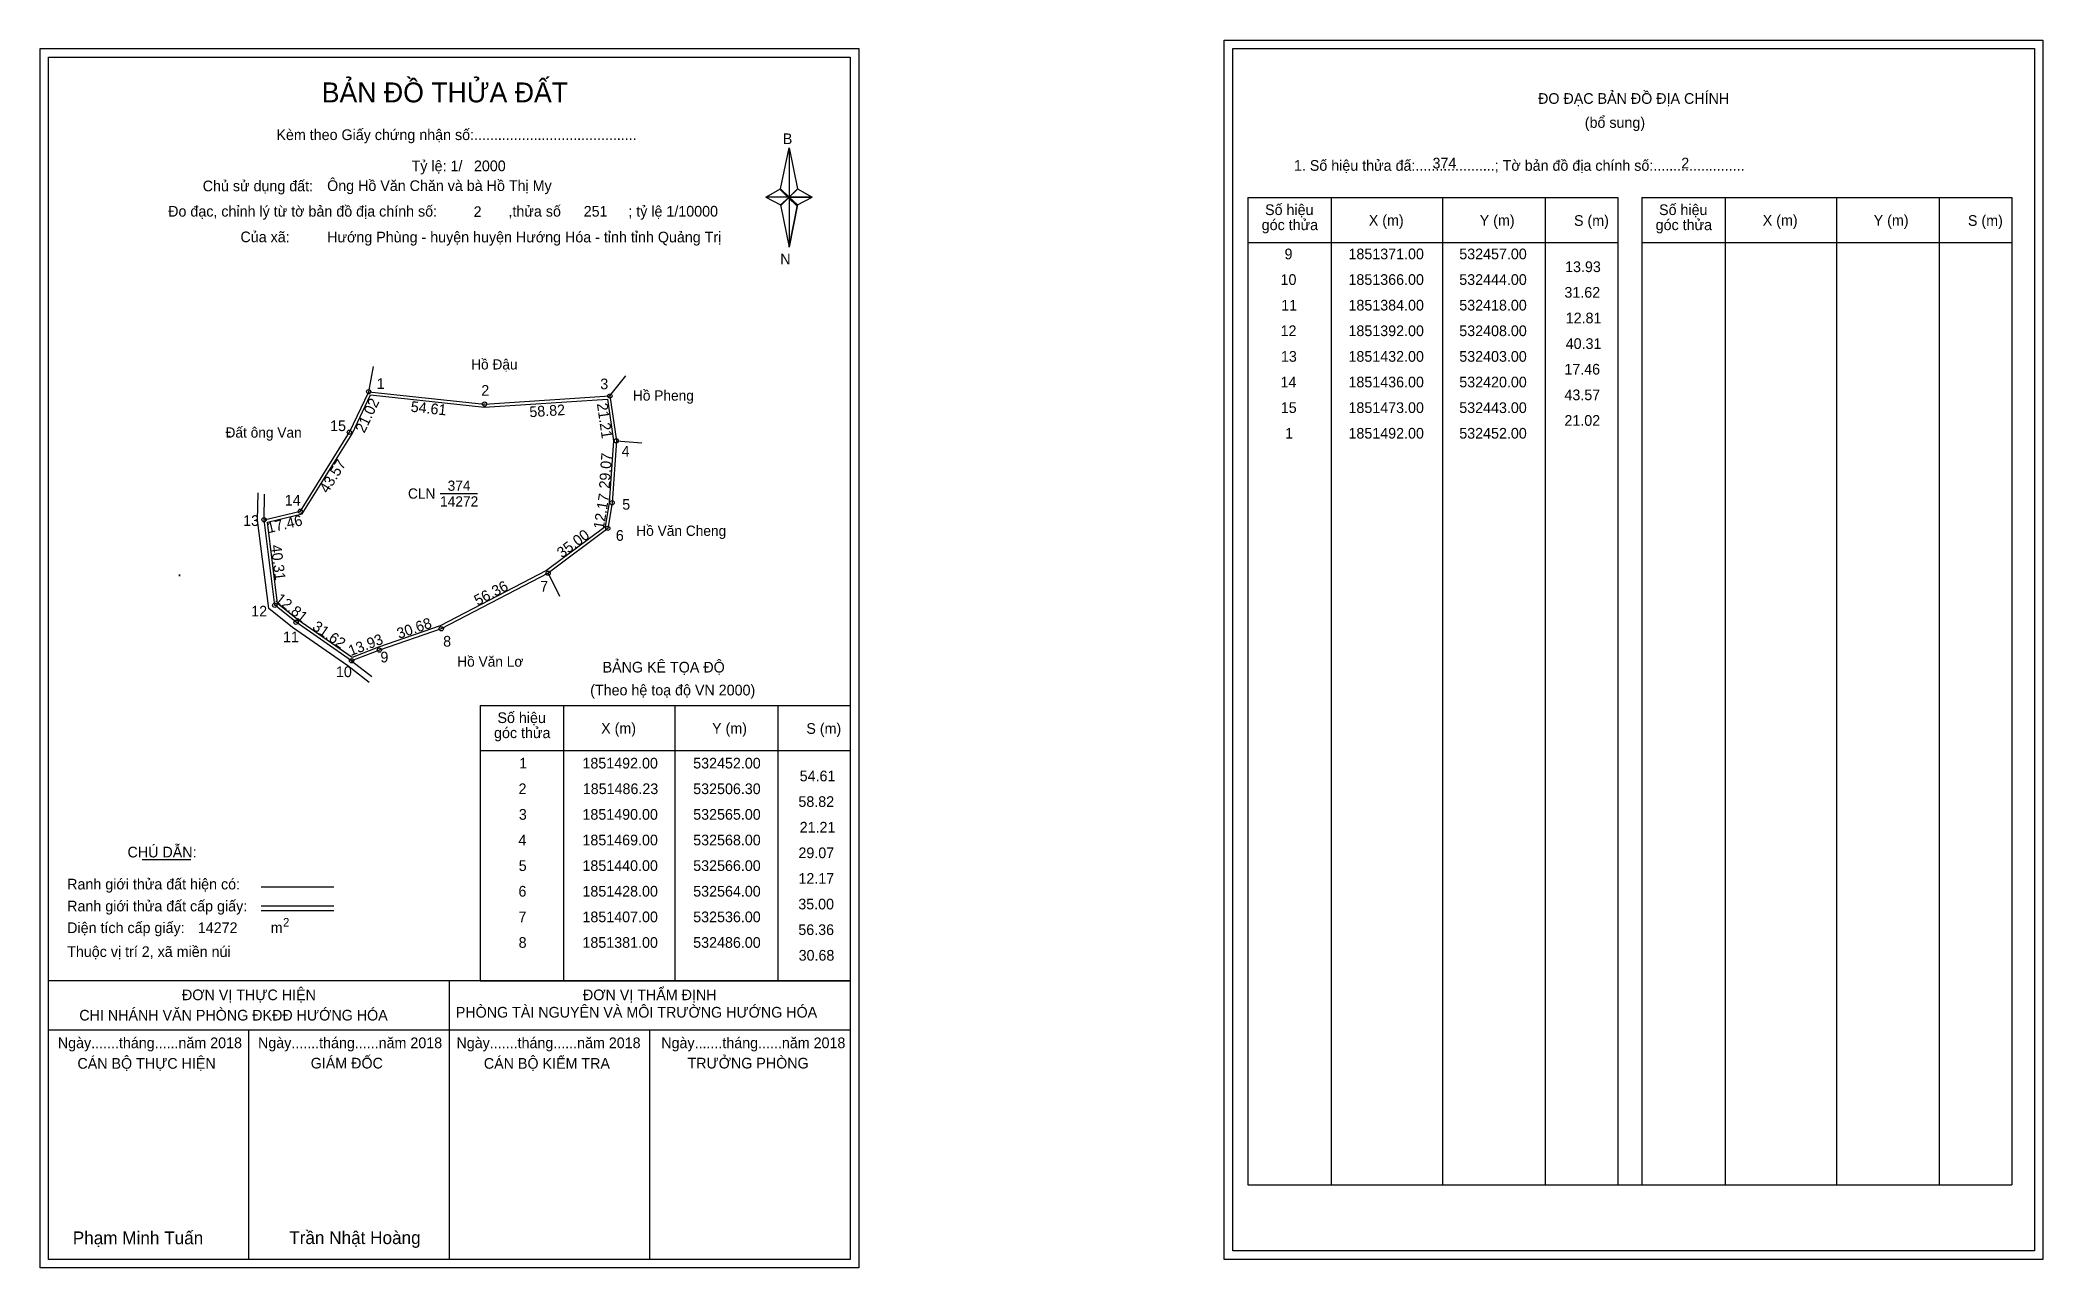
# Model space of a CAD drawing. Extents: x 532298 to 533236, y 1851082 to 1851657.
import ezdxf

# ---------------------------------------------------------------- set-up
doc = ezdxf.new("R2010")
doc.units = 0
for name, color, linetype in [('Level 1', 7, 'Continuous'), ('Level 10', 7, 'Continuous'), ('Level 11', 7, 'Continuous'), ('Level 13', 7, 'Continuous'), ('Level 27', 7, 'Continuous'), ('Level 3', 7, 'Continuous'), ('Level 36', 7, 'Continuous'), ('Level 49', 7, 'Continuous'), ('Level 53', 7, 'Continuous'), ('Level 55', 7, 'Continuous'), ('Level 6', 7, 'Continuous'), ('Level 60', 7, 'Continuous'), ('Level 63', 7, 'Continuous'), ('Level 9', 7, 'Continuous')]:
    doc.layers.add(name, color=color, linetype=linetype)

msp = doc.modelspace()

# ---------------------------------------------------------------- linework, layer by layer
at = {"layer": 'Level 1'}
for p, q in [((532302.09, 1851648.73), (532302.09, 1851648.73)), ((532856.74, 1851652.73), (532856.74, 1851652.73)), ((532644.94, 1851586.96), (532648.87, 1851606.24)), ((532648.87, 1851606.24), (532648.87, 1851583.19)), ((532648.87, 1851606.24), (532652.81, 1851586.96)), ((532638.05, 1851583.19), (532644.94, 1851586.96)), ((532644.94, 1851586.96), (532648.87, 1851583.19)), ((532648.58, 1851582.76), (532644.94, 1851586.52)), ((532648.87, 1851583.19), (532644.94, 1851579.51)), ((532648.58, 1851582.76), (532644.94, 1851579.07)), ((532644.94, 1851579.07), (532648.58, 1851582.76)), ((532652.51, 1851586.52), (532648.58, 1851582.76)), ((532648.58, 1851582.76), (532652.51, 1851586.52)), ((532652.51, 1851579.07), (532648.58, 1851582.76)), ((532652.81, 1851586.96), (532648.87, 1851583.19)), ((532648.87, 1851583.19), (532648.87, 1851559.79)), ((532648.87, 1851583.19), (532659.69, 1851583.19)), ((532648.87, 1851583.19), (532652.81, 1851579.51)), ((532652.81, 1851579.51), (532659.69, 1851583.19)), ((532863.8, 1851583.02), (533037.01, 1851583.02)), ((532902.98, 1851120.49), (532902.98, 1851583.02)), ((532955.13, 1851120.49), (532955.13, 1851583.02)), ((533003.07, 1851583.02), (533003.07, 1851120.49)), ((533037.01, 1851583.02), (533037.01, 1851120.49)), ((533048.32, 1851583.02), (533221.52, 1851583.02)), ((533087.5, 1851120.49), (533087.5, 1851583.02)), ((533139.64, 1851120.49), (533139.64, 1851583.02)), ((533187.59, 1851583.02), (533187.59, 1851120.49)), ((533221.52, 1851583.02), (533221.52, 1851120.49)), ((532644.94, 1851579.51), (532648.87, 1851559.79)), ((532652.81, 1851579.51), (532648.87, 1851559.79)), ((532863.8, 1851561.96), (533037.01, 1851561.96)), ((533048.32, 1851561.96), (533221.52, 1851561.96)), ((532504.28, 1851345.07), (532677.48, 1851345.07)), ((532543.46, 1851216.02), (532543.46, 1851345.07)), ((532595.6, 1851216.02), (532595.6, 1851345.07)), ((532643.55, 1851345.07), (532643.55, 1851216.02)), ((532504.28, 1851324.02), (532677.48, 1851324.02)), ((532345.93, 1851272.86), (532368.73, 1851272.86)), ((532401.66, 1851260.05), (532435.68, 1851260.05)), ((532401.66, 1851251.15), (532435.68, 1851251.15)), ((532401.66, 1851248.96), (532435.68, 1851248.96)), ((532515.75, 1851216.02), (532302.09, 1851216.02)), ((532677.48, 1851216.02), (532467.8, 1851216.02)), ((532489.79, 1851085.58), (532489.79, 1851216.02)), ((532504.28, 1851216.02), (532677.48, 1851216.02)), ((532677.49, 1851192.92), (532302.09, 1851192.92)), ((532395.94, 1851085.58), (532395.94, 1851192.92)), ((532583.64, 1851085.58), (532583.64, 1851192.92)), ((532863.8, 1851120.49), (533221.52, 1851120.49)), ((532677.48, 1851085.58), (532677.48, 1851085.58)), ((533232.14, 1851089.58), (533232.14, 1851089.58))]:
    msp.add_line(p, q, dxfattribs=at)
for points in [[(532644.94, 1851586.96), (532648.87, 1851606.24), (532648.87, 1851583.19)], [(532638.05, 1851583.19), (532644.94, 1851579.51), (532648.87, 1851583.19)], [(532648.87, 1851583.19), (532652.81, 1851586.96), (532659.69, 1851583.19)], [(532648.87, 1851583.19), (532648.87, 1851559.79), (532652.81, 1851579.51)]]:
    msp.add_lwpolyline(points, close=True, dxfattribs=at)
at = {"layer": 'Level 10'}
for points in [[(532565, 1851490), (532568, 1851469), (532566, 1851440), (532564, 1851428), (532536, 1851407), (532486, 1851381), (532457, 1851371), (532444, 1851366), (532418, 1851384), (532408, 1851392), (532403, 1851432), (532420, 1851436), (532443, 1851473), (532452, 1851492), (532506.3, 1851486.23)], [(532563.8, 1851488.52), (532566.59, 1851468.95), (532564.61, 1851440.16), (532562.71, 1851428.78), (532535.25, 1851408.19), (532485.45, 1851382.29), (532456.52, 1851372.32), (532444.19, 1851367.57), (532418.84, 1851385.12), (532409.32, 1851392.74), (532404.55, 1851430.93), (532420.88, 1851434.77), (532444.23, 1851472.33), (532452.84, 1851490.5), (532506.27, 1851484.83)]]:
    msp.add_lwpolyline(points, close=True, dxfattribs=at)
msp.add_lwpolyline([(532452.29, 1851355.84), (532442.17, 1851363.62), (532416.31, 1851381.52), (532405.17, 1851390.43), (532400, 1851431.82), (532400.18, 1851444.57)], dxfattribs=at)
at = {"layer": 'Level 11'}
for centre in [(532452, 1851492), (532506.3, 1851486.23), (532565, 1851490), (532565, 1851490), (532443, 1851473), (532568, 1851469), (532566, 1851440), (532403, 1851432), (532420, 1851436), (532564, 1851428), (532536, 1851407), (532408, 1851392), (532418, 1851384), (532486, 1851381), (532444, 1851366), (532457, 1851371)]:
    msp.add_circle(centre, 1, dxfattribs=at)
at = {"layer": 'Level 27'}
for p, q in [((532452, 1851492), (532454.25, 1851503.79)), ((532565, 1851490), (532572.37, 1851499.47)), ((532568, 1851469), (532579.96, 1851468.01)), ((532403, 1851432), (532403.17, 1851444)), ((532536, 1851407), (532541.38, 1851396.27)), ((532444, 1851366), (532453.51, 1851358.69))]:
    msp.add_line(p, q, dxfattribs=at)
at = {"layer": 'Level 3'}
for p, q in [((532863.8, 1851583.02), (532863.8, 1851120.49)), ((533048.32, 1851583.02), (533048.32, 1851120.49)), ((532504.28, 1851345.07), (532504.28, 1851216.02))]:
    msp.add_line(p, q, dxfattribs=at)
at = {"layer": 'Level 63'}
for points in [[(532852.74, 1851656.73), (533236.14, 1851656.73), (533236.14, 1851085.58), (532852.74, 1851085.58)], [(532298.09, 1851652.73), (532681.49, 1851652.73), (532681.49, 1851081.58), (532298.09, 1851081.58)], [(532302.09, 1851648.73), (532677.49, 1851648.73), (532677.49, 1851085.58), (532302.09, 1851085.58)], [(532856.74, 1851652.73), (533232.14, 1851652.73), (533232.14, 1851089.58), (532856.74, 1851089.58)]]:
    msp.add_lwpolyline(points, close=True, dxfattribs=at)
at = {"layer": 'Level 9'}
msp.add_line((532485.44, 1851444.31), (532502.9, 1851444.31), dxfattribs=at)

# ---------------------------------------------------------------- texts
at = {"layer": 'Level 1'}
for s, height, p in [('BẢN ĐỒ THỬA ĐẤT', 9.3313, (532430.02, 1851627.54)), ('ĐO ĐẠC BẢN ĐỒ ĐỊA CHÍNH', 5, (532999.69, 1851626.85)), ('(bổ sung)', 5, (533021.57, 1851615.61)), ('Kèm theo Giấy chứng nhận số:.........................................', 5, (532408.79, 1851609.88)), ('B', 5, (532645.96, 1851608)), ('1. Số hiệu thửa đấ:....................; Tờ bản đồ địa chính số:.......................', 5, (532885.35, 1851595.49)), ('Chủ sử dụng đất:', 5, (532374.27, 1851585.89)), ('Đo đạc, chỉnh lý từ tờ bản đồ địa chính số:                  ,thửa số                 ; tỷ lệ 1/10000', 5, (532358.1, 1851574.03)), ('góc thửa', 5, (532870.25, 1851567.69)), ('Số hiệu', 5, (532871.83, 1851574.75)), ('X (m)', 5, (532920.4, 1851569.8)), ('Y (m)', 5, (532972.35, 1851569.8)), ('S (m)', 5, (533016.51, 1851569.7)), ('góc thửa', 5, (533054.76, 1851567.69)), ('Số hiệu', 5, (533056.35, 1851574.75)), ('X (m)', 5, (533104.91, 1851569.8)), ('Y (m)', 5, (533156.87, 1851569.8)), ('S (m)', 5, (533201.02, 1851569.7)), ('Của xã:', 5, (532391.95, 1851562.03)), ('N', 5, (532644.76, 1851551.66)), ('BẢNG KÊ TỌA ĐỘ', 5, (532561.55, 1851360.48)), ('(Theo hệ toạ độ VN 2000)', 5, (532555.74, 1851349.76)), ('Số hiệu', 5, (532512.31, 1851336.81)), ('X (m)', 5, (532560.87, 1851331.86)), ('Y (m)', 5, (532612.83, 1851331.86)), ('S (m)', 5, (532656.98, 1851331.76)), ('góc thửa', 5, (532510.73, 1851329.75)), ('CHÚ DẪN:', 5, (532339.05, 1851273.87)), ('Ranh giới thửa đất hiện có:', 5, (532310.79, 1851258.87)), ('Ranh giới thửa đất cấp giấy:', 5, (532310.79, 1851248.59)), ('Diện tích cấp giấy:', 5, (532310.79, 1851238.43)), ('2', 4, (532411.89, 1851241.49)), ('m', 5, (532406.1, 1851238.47)), ('Thuộc vị trí 2, xã miền núi', 5, (532310.79, 1851227.23)), ('ĐƠN VỊ THỰC HIỆN', 5, (532364.56, 1851206.99)), ('ĐƠN VỊ THẨM ĐỊNH', 5, (532552.36, 1851206.99)), ('CHI NHÁNH VĂN PHÒNG ĐKĐĐ HƯỚNG HÓA', 5, (532316.47, 1851197.47)), ('PHÒNG TÀI NGUYÊN VÀ MÔI TRƯỜNG HƯỚNG HÓA', 5, (532492.81, 1851198.85)), ('Ngày.......tháng......năm 2018', 5, (532306.42, 1851184.52)), ('Ngày.......tháng......năm 2018', 5, (532400.17, 1851184.52)), ('Ngày.......tháng......năm 2018', 5, (532493.12, 1851184.52)), ('Ngày.......tháng......năm 2018', 5, (532589.03, 1851184.52)), ('CÁN BỘ THỰC HIỆN', 5, (532315.59, 1851174.89)), ('GIÁM ĐỐC', 5, (532424.85, 1851175.01)), ('CÁN BỘ KIỂM TRA', 5, (532505.93, 1851174.89)), ('TRƯỞNG PHÒNG', 5, (532601.31, 1851175.01)), ('Phạm Minh Tuấn', 6, (532313.41, 1851092.66)), ('Trần Nhật Hoàng', 6, (532414.79, 1851092.76))]:
    msp.add_text(s, height=height, dxfattribs=at).set_placement(p)
at = {"layer": 'Level 11'}
msp.add_text('Tỷ lệ: 1/', height=5, dxfattribs=at).set_placement((532472.1, 1851595.25))
at = {"layer": 'Level 13'}
for s, p in [('374', (532488.97, 1851445.59)), ('CLN', (532470.41, 1851441.91)), ('14272', (532485.45, 1851438.23))]:
    msp.add_text(s, height=4.8, dxfattribs=at).set_placement(p)
at = {"layer": 'Level 36'}
for p in [(532385.55, 1851470.51), (532362.34, 1851405.53)]:
    msp.add_text('.', height=6, dxfattribs=at).set_placement(p)
at = {"layer": 'Level 49'}
for s, rotation, p in [('21.02', 64.65382, (532449.97, 1851472.3)), ('54.61', 353.93443, (532471.51, 1851482.66)), ('58.82', 3.67477, (532527.41, 1851480.03)), ('21.21', 278.1301, (532558.86, 1851486.35)), ('43.57', 58.13402, (532432.84, 1851444.07)), ('29.07', 86.05481, (532564.84, 1851446.48)), ('12.17', 80.53768, (532562.08, 1851427.32)), ('17.46', 13.24052, (532405.06, 1851425.7)), ('35.00', 36.8699, (532542.5, 1851413.87)), ('40.31', 277.12502, (532406.11, 1851420)), ('56.36', 27.47443, (532503.01, 1851391.65)), ('12.81', 321.34019, (532407.86, 1851394.16)), ('31.62', 325.30485, (532425.2, 1851380.96)), ('30.68', 19.02561, (532466.2, 1851376.2)), ('13.93', 21.03751, (532443.62, 1851368.13))]:
    msp.add_text(s, height=5, rotation=rotation, dxfattribs=at).set_placement(p)
at = {"layer": 'Level 53'}
for s, p in [('9', (532880.95, 1851554.04)), ('1851371.00', (532910.89, 1851554.04)), ('532457.00', (532962.78, 1851554.04)), ('13.93', (533012.34, 1851548.04)), ('10', (532879.08, 1851542.04)), ('1851366.00', (532910.89, 1851542.04)), ('532444.00', (532962.78, 1851542.04)), ('11', (532879.4, 1851530.04)), ('1851384.00', (532910.89, 1851530.04)), ('532418.00', (532962.78, 1851530.04)), ('31.62', (533012.03, 1851536.04)), ('12.81', (533012.63, 1851524.04)), ('12', (532879.1, 1851518.04)), ('1851392.00', (532910.89, 1851518.04)), ('532408.00', (532962.78, 1851518.04)), ('40.31', (533012.63, 1851512.04)), ('13', (532879.26, 1851506.04)), ('1851432.00', (532910.89, 1851506.04)), ('532403.00', (532962.78, 1851506.04)), ('14', (532879.08, 1851494.04)), ('1851436.00', (532910.89, 1851494.04)), ('532420.00', (532962.78, 1851494.04)), ('17.46', (533012, 1851500.04)), ('15', (532879.19, 1851482.04)), ('1851473.00', (532910.89, 1851482.04)), ('532443.00', (532962.78, 1851482.04)), ('43.57', (533012.05, 1851488.04)), ('21.02', (533012.03, 1851476.04)), ('1', (532881.25, 1851470.04)), ('1851492.00', (532910.89, 1851470.04)), ('532452.00', (532962.78, 1851470.04)), ('1', (532522.48, 1851315.52)), ('1851492.00', (532552.12, 1851315.52)), ('532452.00', (532604, 1851315.52)), ('54.61', (532653.86, 1851309.52)), ('2', (532522.18, 1851303.52)), ('1851486.23', (532552.29, 1851303.52)), ('532506.30', (532604, 1851303.52)), ('58.82', (532653.26, 1851297.52)), ('3', (532522.33, 1851291.52)), ('1851490.00', (532552.12, 1851291.52)), ('532565.00', (532604, 1851291.52)), ('21.21', (532653.86, 1851285.52)), ('4', (532522.15, 1851279.52)), ('1851469.00', (532552.12, 1851279.52)), ('532568.00', (532604, 1851279.52)), ('5', (532522.27, 1851267.52)), ('1851440.00', (532552.12, 1851267.52)), ('532566.00', (532604, 1851267.52)), ('29.07', (532653.28, 1851273.52)), ('12.17', (532653.28, 1851261.52)), ('6', (532522.16, 1851255.52)), ('1851428.00', (532552.12, 1851255.52)), ('532564.00', (532604, 1851255.52)), ('35.00', (532653.21, 1851249.52)), ('7', (532522.19, 1851243.52)), ('1851407.00', (532552.12, 1851243.52)), ('532536.00', (532604, 1851243.52)), ('8', (532522.23, 1851231.52)), ('1851381.00', (532552.12, 1851231.52)), ('532486.00', (532604, 1851231.52)), ('56.36', (532653.23, 1851237.52)), ('30.68', (532653.37, 1851225.52))]:
    msp.add_text(s, height=5, dxfattribs=at).set_placement(p)
at = {"layer": 'Level 55'}
for s, height, p in [('1', 0.8, (532451.78, 1851492)), ('0', 0.22, (532451.92, 1851491.78)), ('0', 0.22, (532451.92, 1851491.78)), ('0', 0.22, (532451.92, 1851491.78)), ('2', 0.8, (532506.03, 1851486.23)), ('3', 0.8, (532564.75, 1851490)), ('0', 0.22, (532564.92, 1851489.78)), ('0', 0.22, (532564.92, 1851489.78)), ('0', 0.22, (532506.22, 1851486.01)), ('15', 0.8, (532442.45, 1851473)), ('0', 0.22, (532442.92, 1851472.78)), ('0', 0.22, (532442.92, 1851472.78)), ('4', 0.8, (532567.72, 1851469)), ('0', 0.22, (532567.92, 1851468.78)), ('0', 0.22, (532567.92, 1851468.78)), ('5', 0.8, (532565.74, 1851440)), ('13', 0.8, (532402.46, 1851432)), ('0', 0.22, (532402.92, 1851431.78)), ('0', 0.22, (532402.92, 1851431.78)), ('0', 0.22, (532402.92, 1851431.78)), ('0', 0.22, (532402.92, 1851431.78)), ('14', 0.8, (532419.43, 1851436)), ('0', 0.22, (532419.92, 1851435.78)), ('0', 0.22, (532419.92, 1851435.78)), ('0', 0.22, (532565.92, 1851439.78)), ('6', 0.8, (532563.73, 1851428)), ('0', 0.22, (532563.92, 1851427.78)), ('7', 0.8, (532535.73, 1851407)), ('0', 0.22, (532535.92, 1851406.78)), ('0', 0.22, (532535.92, 1851406.78)), ('12', 0.8, (532407.43, 1851392)), ('0', 0.22, (532407.92, 1851391.78)), ('0', 0.22, (532407.92, 1851391.78)), ('11', 0.8, (532417.48, 1851384)), ('0', 0.22, (532417.92, 1851383.78)), ('0', 0.22, (532417.92, 1851383.78)), ('8', 0.8, (532485.74, 1851381)), ('0', 0.22, (532485.92, 1851380.78)), ('10', 0.8, (532443.43, 1851366)), ('0', 0.22, (532443.92, 1851365.78)), ('0', 0.22, (532443.92, 1851365.78)), ('0', 0.22, (532443.92, 1851365.78)), ('9', 0.8, (532456.73, 1851371)), ('0', 0.22, (532456.92, 1851370.78))]:
    msp.add_text(s, height=height, dxfattribs=at).set_placement(p)
at = {"layer": 'Level 6'}
for s, p in [('2000', (532501.3, 1851595.29)), ('374', (532950.25, 1851596.57)), ('2', (533066.74, 1851596.61)), ('Ông Hồ Văn Chăn và bà Hồ Thị My', (532432.54, 1851586.03)), ('2', (532501.14, 1851573.85)), ('251', (532552.7, 1851574.01)), ('Hướng Phùng - huyện huyện Hướng Hóa - tỉnh tỉnh Quảng Trị', (532432.56, 1851561.95)), ('14272', (532371.97, 1851238.44))]:
    msp.add_text(s, height=5, dxfattribs=at).set_placement(p)
at = {"layer": 'Level 60'}
for s, p in [('Hồ Đậu', (532499.97, 1851502.41)), ('Hồ Pheng', (532575.76, 1851487.84)), ('Đất ông Van', (532384.95, 1851470.51)), ('Hồ Văn Cheng', (532577.34, 1851424.49)), ('Hồ Văn Lơ', (532493.47, 1851363.21))]:
    msp.add_text(s, height=4.8, dxfattribs=at).set_placement(p)
at = {"layer": 'Level 9'}
for s, p in [('1', (532455.75, 1851493.31)), ('3', (532560.47, 1851493.16)), ('2', (532504.74, 1851490.13)), ('15', (532433.93, 1851473.56)), ('4', (532570.45, 1851461.64)), ('14', (532412.7, 1851438.7)), ('5', (532570.75, 1851436.75)), ('13', (532393.22, 1851429.15)), ('6', (532567.76, 1851422.18)), ('7', (532532.35, 1851398.41)), ('12', (532396.98, 1851386.72)), ('11', (532411.87, 1851374.65)), ('8', (532486.89, 1851372.62)), ('9', (532457.5, 1851365.21)), ('10', (532436.66, 1851358.33))]:
    msp.add_text(s, height=5, dxfattribs=at).set_placement(p)

doc.saveas('drawing.dxf')
